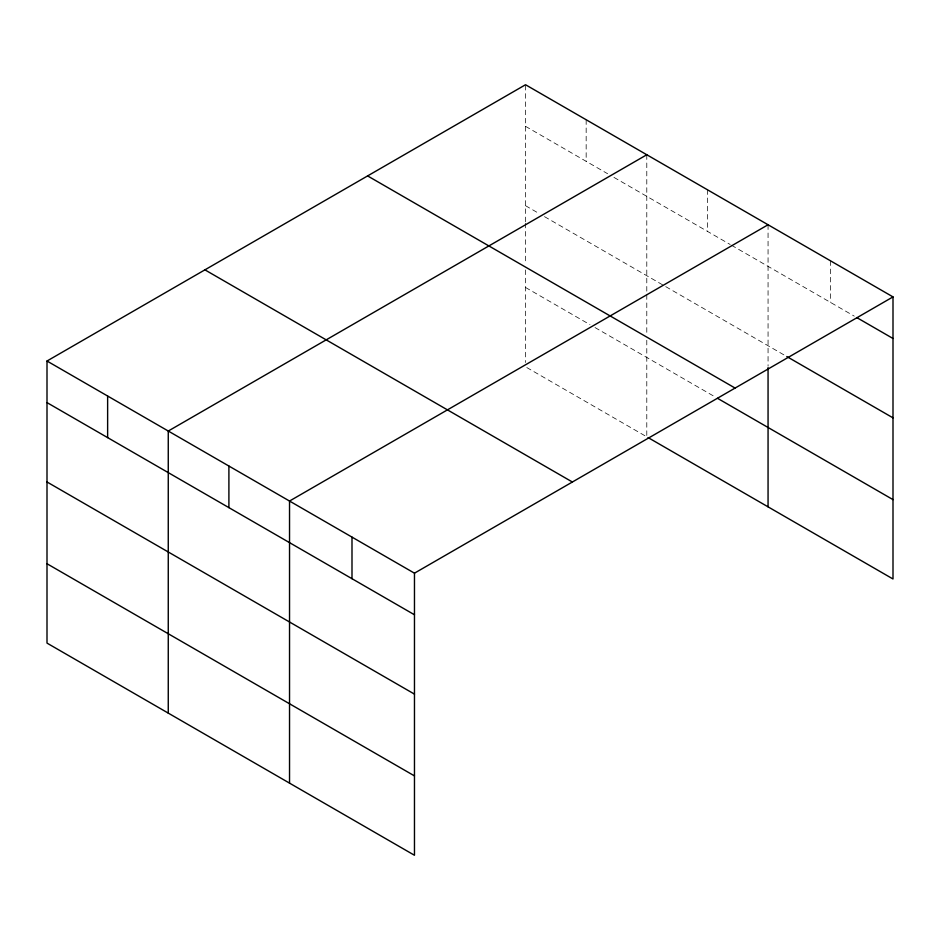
<?xml version="1.0" encoding="UTF-8"?>
<svg xmlns="http://www.w3.org/2000/svg" width="940" height="940" viewBox="0 0 940 940"><rect width="100%" height="100%" fill="white"/><g stroke="black" fill="none" stroke-linecap="round" stroke-linejoin="round"><path stroke-width="0.7" stroke-dasharray="4.7 3.53" d="M525.53 221.758L525.53 84.741M525.53 126.336L607.639 173.736M613.949 177.39L730.168 244.482M731.426 245.211L854.272 316.134M525.53 205.696L539.431 213.721M544.483 216.635L664.474 285.913M665.743 286.641L785.546 355.814M525.53 287.464L589.956 324.653M595.008 327.566L715.011 396.856M526.799 367.552L646.791 436.83L646.791 337.025M830.525 260.838L830.525 302.421M768.062 224.766L768.062 366.165M707.432 189.763L707.432 231.346M646.791 154.759L646.791 293.233M646.791 294.69L646.791 335.568M586.161 119.756L586.161 161.339M525.53 223.215L525.53 264.093M525.53 269.945L525.53 362.488"/><path stroke-width="1.41" d="M648.059 437.558L893 578.981L893 296.899L525.53 84.741L47 361.019L47 643.101L414.47 855.259L414.47 573.177L47 361.019M646.791 154.759L168.26 431.037L168.26 713.107M768.062 224.766L289.532 501.044L289.532 783.126M414.47 573.177L893 296.899M856.763 317.567L893 338.494M786.803 356.542L893 417.853M367.611 175.921L735.08 388.067M717.537 398.313L893 499.622M204.92 269.851L572.389 482.009M47 402.614L414.47 614.772M47 481.973L414.47 694.131M47 563.741L414.47 775.9M768.062 367.622L768.062 506.848M351.995 537.116L351.995 578.699M228.902 466.04L228.902 507.623M107.63 396.034L107.63 437.617"/></g></svg>
